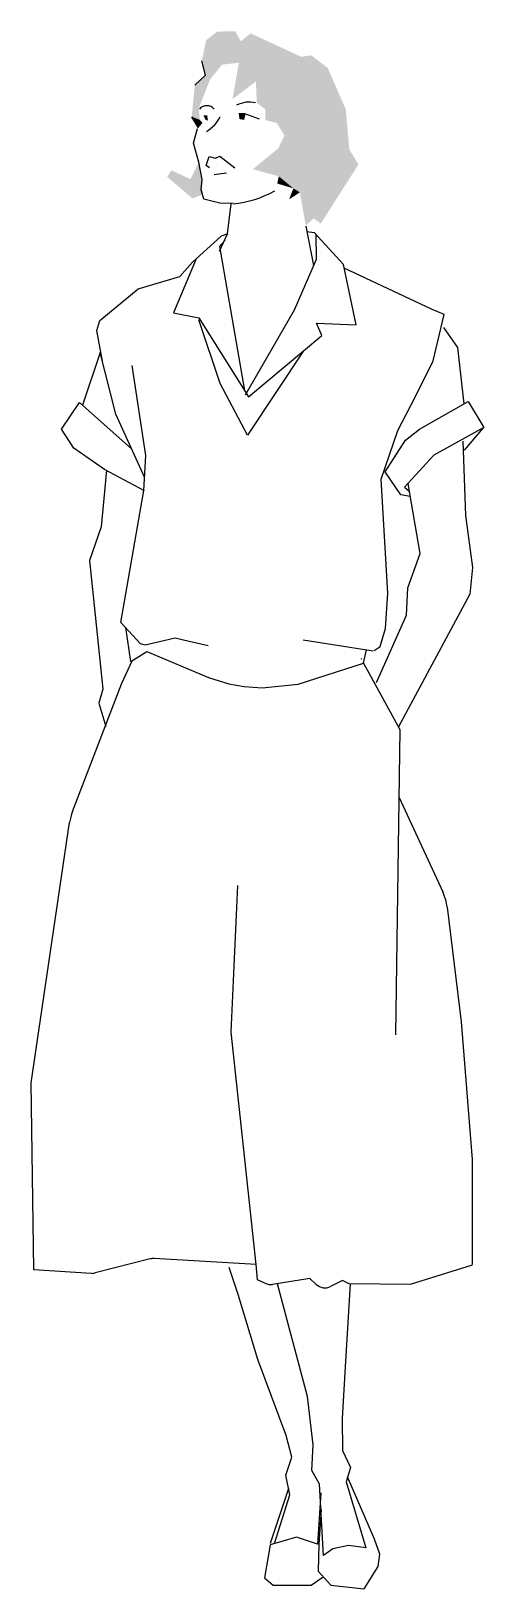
# Model space of a CAD drawing. Extents: x 11.02 to 11.52, y 6.5 to 8.21.
import ezdxf

# ---------------------------------------------------------------- set-up
doc = ezdxf.new("R2010")
doc.units = 0
doc.header["$LTSCALE"] = 25
doc.layers.get('0').update_dxf_attribs({"linetype": 'CONTINUOUS'})

msp = doc.modelspace()

# ---------------------------------------------------------------- linework, layer by layer
for p, q in [((11.2108, 8.1643), (11.207, 8.18)), ((11.1992, 8.1535), (11.2108, 8.1643)), ((11.2031, 8.1066), (11.1958, 8.1188)), ((11.2541, 8.1221), (11.2474, 8.1221)), ((11.2702, 8.1162), (11.2541, 8.1221)), ((11.1976, 8.0899), (11.2023, 8.1058)), ((11.2036, 8.0691), (11.1976, 8.0899)), ((11.2071, 8.0501), (11.2036, 8.0691)), ((11.2116, 8.0652), (11.215, 8.0752)), ((11.2152, 8.0628), (11.2116, 8.0652)), ((11.215, 8.0752), (11.2218, 8.0732)), ((11.2218, 8.0732), (11.2265, 8.0756)), ((11.2265, 8.0756), (11.2433, 8.0626)), ((11.2062, 8.0385), (11.2071, 8.0501)), ((11.2338, 8.0569), (11.2204, 8.0551)), ((11.2089, 8.0285), (11.2062, 8.0385)), ((11.2265, 8.0238), (11.2089, 8.0285)), ((11.2412, 8.0235), (11.2265, 8.0238)), ((11.2349, 7.9902), (11.2391, 8.0233)), ((11.3297, 7.9556), (11.3216, 7.9988)), ((11.228, 7.9878), (11.1966, 7.9592)), ((11.2263, 7.9715), (11.2349, 7.9902)), ((11.2326, 7.9833), (11.2263, 7.9764)), ((11.2354, 7.9904), (11.228, 7.9878)), ((11.3305, 7.9915), (11.3217, 7.9927)), ((11.3624, 7.9567), (11.3305, 7.9915)), ((11.3328, 7.9626), (11.3324, 7.9894)), ((11.2008, 7.963), (11.1756, 7.9037)), ((11.2263, 7.9764), (11.2539, 7.8185)), ((11.3085, 7.907), (11.3328, 7.9626)), ((11.1827, 7.9435), (11.1966, 7.9592)), ((11.3765, 7.8904), (11.3624, 7.9567)), ((11.459, 7.9076), (11.3632, 7.9527)), ((11.0949, 7.8951), (11.1368, 7.93)), ((11.1368, 7.93), (11.1827, 7.9435)), ((11.0914, 7.8843), (11.0949, 7.8951)), ((11.1756, 7.9037), (11.2037, 7.8982)), ((11.2037, 7.8982), (11.2582, 7.8116)), ((11.227, 7.8262), (11.2037, 7.896)), ((11.2547, 7.8136), (11.3085, 7.907)), ((11.4729, 7.9017), (11.459, 7.9076)), ((11.4609, 7.851), (11.4729, 7.9017)), ((11.0978, 7.8508), (11.0914, 7.8843)), ((11.2582, 7.8116), (11.3388, 7.879)), ((11.3329, 7.8923), (11.3765, 7.8904)), ((11.3388, 7.879), (11.3329, 7.8923)), ((11.4723, 7.8875), (11.4876, 7.8657)), ((11.0954, 7.8602), (11.0758, 7.8024)), ((11.1123, 7.7925), (11.0954, 7.8602)), ((11.3184, 7.8619), (11.2569, 7.7694)), ((11.4876, 7.8657), (11.4946, 7.804)), ((11.1452, 7.7473), (11.1304, 7.846)), ((11.4416, 7.8118), (11.4609, 7.851)), ((11.2569, 7.7694), (11.227, 7.8262)), ((11.422, 7.7748), (11.4416, 7.8118)), ((11.0526, 7.7761), (11.0724, 7.8054)), ((11.0724, 7.8054), (11.1297, 7.7546)), ((11.144, 7.7236), (11.1123, 7.7925)), ((11.4461, 7.7761), (11.4993, 7.8065)), ((11.4993, 7.8065), (11.5166, 7.7778)), ((11.0664, 7.7553), (11.0526, 7.7761)), ((11.4039, 7.7214), (11.422, 7.7748)), ((11.4306, 7.7639), (11.4461, 7.7761)), ((11.5166, 7.7778), (11.4618, 7.7474)), ((11.516, 7.7775), (11.4949, 7.7529)), ((11.4082, 7.7293), (11.4306, 7.7639)), ((11.4934, 7.7628), (11.4963, 7.6815)), ((11.1, 7.7319), (11.0664, 7.7553)), ((11.1433, 7.7088), (11.1452, 7.7473)), ((11.4618, 7.7474), (11.4296, 7.7123)), ((11.1021, 7.7312), (11.0965, 7.669)), ((11.1438, 7.7085), (11.1, 7.7319)), ((11.4256, 7.7039), (11.4082, 7.7293)), ((11.1181, 7.5641), (11.1433, 7.7088)), ((11.4112, 7.5964), (11.4039, 7.7214)), ((11.4296, 7.7123), (11.4347, 7.7081)), ((11.4468, 7.6399), (11.4333, 7.7163)), ((11.4358, 7.7022), (11.4256, 7.7039)), ((11.4963, 7.6815), (11.504, 7.6244)), ((11.0965, 7.669), (11.0835, 7.632)), ((11.4332, 7.6019), (11.4468, 7.6399)), ((11.0835, 7.632), (11.0981, 7.4909)), ((11.504, 7.6244), (11.5013, 7.5953)), ((11.4087, 7.5573), (11.4112, 7.5964)), ((11.5013, 7.5953), (11.4228, 7.4496)), ((11.4318, 7.5722), (11.4332, 7.6019)), ((11.3988, 7.4982), (11.4318, 7.5722)), ((11.1181, 7.5641), (11.1392, 7.541)), ((11.129, 7.5212), (11.1233, 7.5584)), ((11.4028, 7.5377), (11.4087, 7.5573)), ((11.1392, 7.541), (11.1445, 7.5397)), ((11.1445, 7.5397), (11.1775, 7.5472)), ((11.1775, 7.5472), (11.1929, 7.5436)), ((11.1929, 7.5436), (11.214, 7.539)), ((11.3183, 7.545), (11.3952, 7.5328)), ((11.3961, 7.5333), (11.4028, 7.5377)), ((11.1191, 7.4975), (11.1305, 7.5221)), ((11.129, 7.5212), (11.1466, 7.5321)), ((11.1466, 7.5321), (11.2143, 7.5039)), ((11.3126, 7.4964), (11.3846, 7.5193)), ((11.3819, 7.5242), (11.3826, 7.5246)), ((11.3846, 7.5193), (11.3877, 7.5339)), ((11.3846, 7.5193), (11.4244, 7.4468)), ((11.2143, 7.5039), (11.2365, 7.4969)), ((11.0648, 7.3566), (11.1191, 7.4975)), ((11.0981, 7.4909), (11.0936, 7.4757)), ((11.2365, 7.4969), (11.2535, 7.4939)), ((11.2535, 7.4939), (11.2732, 7.4925)), ((11.2732, 7.4925), (11.3126, 7.4964)), ((11.0936, 7.4757), (11.1016, 7.4501)), ((11.4244, 7.4468), (11.4195, 7.1119)), ((11.4232, 7.3728), (11.4714, 7.2687)), ((11.0194, 7.059), (11.0616, 7.3446)), ((11.2392, 7.1146), (11.2463, 7.2757)), ((11.4762, 7.2519), (11.4915, 7.1259)), ((11.4915, 7.1259), (11.5039, 6.9752)), ((11.2664, 6.8598), (11.2392, 7.1146)), ((11.0225, 6.8541), (11.0194, 7.059)), ((11.5039, 6.9752), (11.5038, 6.8598)), ((11.0854, 6.8502), (11.0225, 6.8541)), ((11.1503, 6.866), (11.0897, 6.8506)), ((11.2664, 6.8598), (11.1546, 6.8664)), ((11.2467, 6.8269), (11.2369, 6.8565)), ((11.2681, 6.8432), (11.2664, 6.8598)), ((11.5038, 6.8592), (11.4357, 6.8379)), ((11.2762, 6.8393), (11.2681, 6.8432)), ((11.3256, 6.8444), (11.2845, 6.838)), ((11.3231, 6.715), (11.2901, 6.8387)), ((11.3324, 6.838), (11.3256, 6.8444)), ((11.3615, 6.8423), (11.3482, 6.8357)), ((11.3686, 6.8388), (11.3615, 6.8423)), ((11.3696, 6.8388), (11.3642, 6.7477)), ((11.4357, 6.8379), (11.3686, 6.8388)), ((11.2682, 6.7556), (11.2467, 6.8269)), ((11.2995, 6.6722), (11.2682, 6.7556)), ((11.3642, 6.7477), (11.361, 6.6911)), ((11.3293, 6.6623), (11.3231, 6.715)), ((11.361, 6.6911), (11.3615, 6.6558)), ((11.3056, 6.6485), (11.2995, 6.6722)), ((11.2993, 6.6288), (11.3056, 6.6485)), ((11.3276, 6.6339), (11.3293, 6.6623)), ((11.3615, 6.6558), (11.3702, 6.6374)), ((11.3362, 6.619), (11.3276, 6.6339)), ((11.3702, 6.6374), (11.3653, 6.6216)), ((11.3022, 6.6141), (11.282, 6.5539)), ((11.3036, 6.6074), (11.2993, 6.6288)), ((11.3405, 6.5406), (11.3362, 6.619)), ((11.3653, 6.6216), (11.3871, 6.5492)), ((11.3964, 6.5585), (11.367, 6.627)), ((11.2865, 6.5539), (11.3036, 6.6074)), ((11.3376, 6.6095), (11.3338, 6.5532)), ((11.3379, 6.5913), (11.3353, 6.553)), ((11.3107, 6.5607), (11.2958, 6.5564)), ((11.3338, 6.5532), (11.3107, 6.5607)), ((11.2818, 6.5526), (11.2757, 6.5162)), ((11.2958, 6.5564), (11.2818, 6.5526)), ((11.3353, 6.553), (11.3347, 6.5236)), ((11.3509, 6.5479), (11.3405, 6.5406)), ((11.368, 6.5518), (11.3509, 6.5479)), ((11.3871, 6.5492), (11.368, 6.5518)), ((11.4023, 6.5421), (11.3964, 6.5585)), ((11.3853, 6.5042), (11.4005, 6.5285)), ((11.4005, 6.5285), (11.4023, 6.5421)), ((11.2757, 6.5162), (11.2853, 6.5083)), ((11.3269, 6.5083), (11.3402, 6.5175)), ((11.3347, 6.5236), (11.3485, 6.5083)), ((11.2853, 6.5083), (11.3269, 6.5083)), ((11.3485, 6.5083), (11.3853, 6.5042))]:
    msp.add_line(p, q)
for centre, radius, start, end in [((11.2587, 8.1053), 0.0295, 75.703, 117.9826), ((11.2123, 8.12), 0.0108, 41.8202, 138.1798), ((11.191, 8.1377), 0.0408, 300.8296, 332.2667), ((11.2316, 8.1359), 0.1129, 274.8863, 299.4409), ((11.1172, 7.3364), 0.0562, 158.902, 171.5962), ((11.4205, 7.2451), 0.0562, 6.9068, 24.8441), ((11.1538, 6.8524), 0.014, 86.588, 104.2695), ((11.0863, 6.8642), 0.014, 266.4869, 284.2695), ((11.2824, 6.8519), 0.014, 243.9044, 278.8181), ((11.342, 6.8483), 0.014, 226.9138, 296.5021)]:
    msp.add_arc(centre, radius, start, end)
for points in [[(11.2236, 8.2121), (11.2161, 8.16), (11.207, 8.18), (11.2108, 8.1643)], [(11.2236, 8.2121), (11.2115, 8.2026), (11.207, 8.18)], [(11.2434, 8.2126), (11.2292, 8.1759), (11.2236, 8.2121), (11.2161, 8.16)], [(11.2498, 8.2015), (11.2475, 8.178), (11.2434, 8.2126), (11.2292, 8.1759)], [(11.3161, 8.1845), (11.2663, 8.1575), (11.2605, 8.2102), (11.2406, 8.138)], [(11.2605, 8.2102), (11.2406, 8.138), (11.2498, 8.2015), (11.2475, 8.178)], [(11.3268, 8.1862), (11.2672, 8.134), (11.3161, 8.1845), (11.2663, 8.1575)], [(11.3452, 8.1722), (11.2767, 8.1269), (11.3268, 8.1862), (11.2672, 8.134)], [(11.3649, 8.127), (11.2767, 8.1151), (11.3452, 8.1722), (11.2767, 8.1269)], [(11.1992, 8.1535), (11.1958, 8.1188), (11.2035, 8.128), (11.2047, 8.1153)], [(11.2108, 8.1643), (11.1992, 8.1535), (11.2161, 8.16), (11.2035, 8.128)], [(11.1958, 8.1188), (11.2047, 8.1153), (11.2031, 8.1066), (11.2076, 8.112)], [(11.2085, 8.1204), (11.2128, 8.1204), (11.2111, 8.1153), (11.2136, 8.1145)], [(11.255, 8.1221), (11.2474, 8.1229), (11.2533, 8.1153), (11.2482, 8.1162)], [(11.3689, 8.0827), (11.2892, 8.112), (11.3649, 8.127), (11.2767, 8.1151)], [(11.3789, 8.0665), (11.2977, 8.0981), (11.3689, 8.0827), (11.2892, 8.112)], [(11.2909, 8.0842), (11.3074, 8.0402), (11.2629, 8.0612), (11.2914, 8.0534)], [(11.2977, 8.0981), (11.3146, 8.0359), (11.2909, 8.0842), (11.3074, 8.0402)], [(11.3376, 8.0017), (11.3146, 8.0359), (11.3789, 8.0665), (11.2977, 8.0981)], [(11.1944, 8.0503), (11.1967, 8.0291), (11.2036, 8.0691), (11.2081, 8.0336)], [(11.1734, 8.0601), (11.1688, 8.0528), (11.1944, 8.0503), (11.1967, 8.0291)], [(11.3074, 8.0402), (11.2897, 8.0455), (11.2914, 8.0534)], [(11.3146, 8.0359), (11.3027, 8.0281), (11.3074, 8.0402)], [(11.3376, 8.0017), (11.3146, 8.0359), (11.3295, 8.0073)], [(11.3295, 8.0073), (11.321, 7.9992), (11.3146, 8.0359)]]:
    msp.add_solid(points)

doc.saveas('drawing.dxf')
